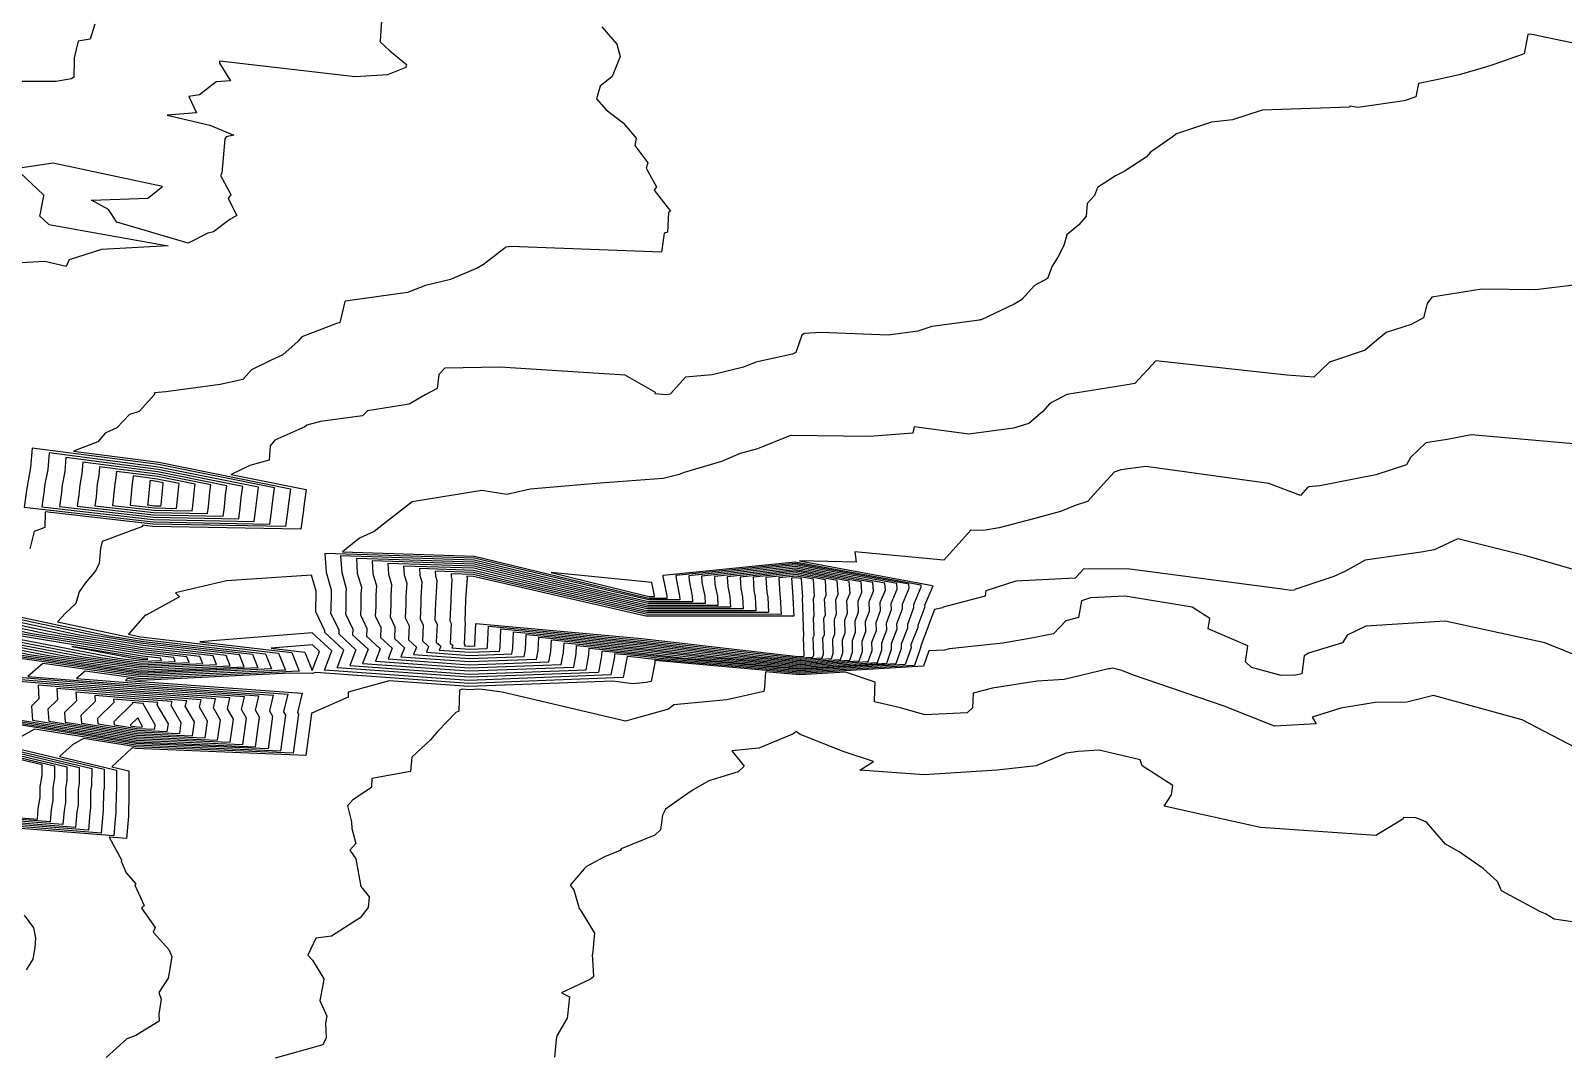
# Model space of a CAD drawing. Header units: metres. Extents: x 706349 to 713144, y 2649082 to 2655455.
# Drawn here: x 711905.5 to 712097, y 2651906.3 to 2652033.8 of the extents above; entities that cross this region are included whole.
import ezdxf

# ---------------------------------------------------------------- set-up
doc = ezdxf.new("R2010")
doc.units = ezdxf.units.M
doc.layers.add('C-TOPO-MAJR', color=9, linetype='Continuous')
doc.layers.add('C-TOPO-MINR', color=8, linetype='Continuous')

msp = doc.modelspace()

# ---------------------------------------------------------------- linework, layer by layer
at = {"layer": 'C-TOPO-MAJR', "color": 9, "linetype": 'Continuous', "lineweight": -3, "flags": 128}
for points, elevation in [([(711976.81, 2652034.32), (711978.72, 2652032.13), (711979.1, 2652030.62), (711978.1, 2652028.12), (711976.62, 2652026.92), (711976.15, 2652025.34), (711977.37, 2652023.95), (711979.51, 2652022.33), (711981.1, 2652020.39), (711980.93, 2652019.48), (711982.56, 2652017.31), (711982.35, 2652016.66), (711983.64, 2652014.34), (711983.36, 2652013.89), (711985.4, 2652011.27), (711985.15, 2652011.11), (711985.03, 2652008.66), (711984.62, 2652008.52), (711984.28, 2652006.15), (711965.4, 2652006.86), (711964.81, 2652006.79), (711964.76, 2652006.7), (711962.04, 2652004.63), (711961.32, 2652004.22), (711957.91, 2652002.75), (711954.79, 2652001.98), (711952.56, 2652001.12), (711944.79, 2652000.03), (711944.72, 2652000), (711944.09, 2651997.35), (711944.01, 2651997.33), (711943.8, 2651997.28), (711939.34, 2651995.57), (711938.88, 2651995.06), (711936.97, 2651993.33), (711935.5, 2651992.66), (711933.03, 2651991.48), (711931.95, 2651990.27), (711929.12, 2651989.61), (711922.36, 2651988.71), (711920.92, 2651988.61), (711920.93, 2651988.39), (711919.01, 2651986.25), (711917.8, 2651985.9), (711916.22, 2651984.23), (711914.77, 2651983.53), (711913.86, 2651982.45), (711910.79, 2651981.3), (711921.47, 2651979.93), (711937.91, 2651976.6), (711937.61, 2651974.44), (711937.57, 2651974), (711937.28, 2651971.87), (711920.71, 2651972.2), (711907.28, 2651973.72), (711907.24, 2651971.76), (711905.91, 2651971.27), (711905.34, 2651969.12)], -10), ([(712099.84, 2651955.26), (712094.66, 2651957.36), (712082.2, 2651960.07), (712072.3, 2651959.45), (712069.97, 2651958.33), (712069.39, 2651957.34), (712065.13, 2651956.05), (712064.58, 2651955.73), (712064.28, 2651953.5), (712063.51, 2651953.3), (712061.7, 2651953.29), (712058, 2651954.27), (712057.28, 2651954.98), (712057.55, 2651956.98), (712052.58, 2651959.1), (712052.8, 2651960.38), (712050.61, 2651961.8), (712042.24, 2651963.2), (712037.91, 2651962.98), (712036.77, 2651962.61), (712036.41, 2651960.53), (712034.8, 2651960.12), (712033.25, 2651958.5), (712030.51, 2651957.94), (712026.95, 2651957.3), (712020.26, 2651956.6), (712019.64, 2651956.45), (712017.7, 2651956.35), (712017.03, 2651954.44), (712001.58, 2651953.52), (711983.47, 2651955.13), (711983.46, 2651954.87), (711983, 2651952.53), (711982.38, 2651952.39), (711980.7, 2651952.23), (711978.2, 2651952.57), (711960.2, 2651951.89), (711950.25, 2651952.6), (711945.13, 2651951.21), (711945.11, 2651950.56), (711940.57, 2651948.55), (711940.56, 2651948.55), (711940.54, 2651948.52), (711939.84, 2651943.29), (711918.56, 2651944.16), (711918.17, 2651944.22), (711918.09, 2651944.18), (711915.59, 2651941.85), (711917.72, 2651941.35), (711917.71, 2651938.58), (711917.7, 2651938.53), (711917.69, 2651935.74), (711917.68, 2651935.71), (711917.44, 2651932.9), (711915.25, 2651933.07), (711916.85, 2651930.17), (711916.78, 2651930.1), (711917.37, 2651928.62), (711918.58, 2651927.26), (711918.47, 2651927.1), (711919.65, 2651924.52), (711919.31, 2651924.2), (711921.02, 2651921.78), (711920.78, 2651921.22), (711922.72, 2651919.06), (711923.09, 2651918.15), (711922.79, 2651916.37), (711922.64, 2651915.47), (711921.45, 2651913.69), (711921.74, 2651912.84), (711921.47, 2651910.96), (711921.5, 2651910.08), (711918.6, 2651908.29), (711917.45, 2651907.9), (711914.87, 2651905.57)], -20), ([(711900.93, 2651961.27), (711915.23, 2651958.24), (711919.54, 2651957.53), (711933.16, 2651955.93), (711933.84, 2651954.23), (711919.24, 2651953.53), (711901.23, 2651956)], -10), ([(711897.39, 2651944.88), (711909.99, 2651941.88), (711909.98, 2651940.15), (711909.79, 2651939.14), (711909.79, 2651937.39), (711909.63, 2651936.4), (711909.48, 2651934.64), (711895.84, 2651935.72)], -10)]:
    msp.add_lwpolyline(points, dxfattribs=dict(at, elevation=elevation))
for points in [[(711927.98, 2651977.08), (711921.32, 2651978.42), (711914.07, 2651979.36), (711913.97, 2651978.26), (711913.77, 2651977.17), (711913.62, 2651975.56), (711913.46, 2651974.47), (711920.85, 2651973.63), (711927.56, 2651973.5), (711927.68, 2651974.36), (711927.86, 2651976.2), (711927.98, 2651977.08)], [(711955.18, 2651956.88), (711954.9, 2651956.17), (711960.29, 2651955.79), (711965.58, 2651955.99), (711965.71, 2651956.66), (711965.8, 2651958.75), (711981.67, 2651957.3), (711996.39, 2651955.62), (712001.6, 2651955.15), (712005.52, 2651955.39), (712005.74, 2651956.02), (712005.69, 2651957.83), (712005.94, 2651958.49), (712005.88, 2651960.28), (712006.14, 2651960.97), (712006.06, 2651962.73), (712006.36, 2651963.44), (712006.25, 2651965.14), (712001.12, 2651966.09), (711995.72, 2651965.54), (711995.83, 2651963.89), (711995.99, 2651963.09), (711996.07, 2651961.36), (711982.44, 2651961.37), (711967.1, 2651964.89), (711960.8, 2651966.41), (711954.03, 2651966.63), (711954.09, 2651965.79), (711954.32, 2651964.98), (711954.2, 2651963.07), (711954.19, 2651962.28), (711954.11, 2651960.35), (711954.48, 2651959.58), (711954.4, 2651957.61), (711955.18, 2651956.88)], [(711924.97, 2651955.59), (711919.45, 2651956.23), (711905.39, 2651958.54), (711900.58, 2651959.56), (711893.25, 2651960.5), (711893.09, 2651959.52), (711900.22, 2651957.87), (711912.04, 2651955.61), (711919.33, 2651954.61), (711925.24, 2651954.9), (711924.97, 2651955.59)], [(711923.15, 2651950.02), (711918.99, 2651950.32), (711913.46, 2651950.77), (711913.5, 2651950.02), (711911.74, 2651948.28), (711911.8, 2651947.34), (711918.7, 2651946.24), (711924.1, 2651946.02), (711924.28, 2651947.36), (711923.03, 2651949.52), (711923.15, 2651950.02)]]:
    msp.add_lwpolyline(points, close=True, dxfattribs=at)
at = {"layer": 'C-TOPO-MAJR', "color": 9, "linetype": 'Continuous', "lineweight": -3, "elevation": -10, "flags": 128}
for points in [[(711947.61, 2651956.55), (711946.94, 2651954.79), (711960.24, 2651953.84), (711973.31, 2651954.33), (711973.63, 2651955.99), (711973.68, 2651957.02), (711981.49, 2651956.31), (711988.73, 2651955.48), (712001.59, 2651954.33), (712011.27, 2651954.91), (712011.82, 2651956.48), (712011.8, 2651957.37), (712012.43, 2651958.99), (712012.4, 2651959.82), (712013.04, 2651961.51), (712013, 2651962.29), (712013.74, 2651964.05), (712013.69, 2651964.75), (712001.03, 2651967.09), (711987.68, 2651965.74), (711987.72, 2651965.15), (711988.12, 2651963.19), (711988.15, 2651962.49), (711982.64, 2651962.49), (711976.44, 2651963.91), (711960.89, 2651967.69), (711944.17, 2651968.21), (711944.32, 2651966.14), (711944.89, 2651964.15), (711944.85, 2651963.54), (711944.83, 2651961.58), (711944.8, 2651960.98), (711945.72, 2651959.06), (711945.69, 2651958.34), (711947.61, 2651956.55)], [(711932.17, 2651950.59), (711919.09, 2651951.54), (711901.68, 2651952.95), (711901.8, 2651950.6), (711901.43, 2651950.23), (711901.59, 2651947.9), (711918.63, 2651945.2), (711931.97, 2651944.66), (711932.41, 2651947.95), (711931.79, 2651949.04), (711932.17, 2651950.59)]]:
    msp.add_lwpolyline(points, close=True, dxfattribs=at)
at = {"layer": 'C-TOPO-MINR', "color": 8, "linetype": 'Continuous', "lineweight": -3, "flags": 128}
for points, elevation in [([(711913.48, 2652034.63), (711912.9, 2652032.77), (711911.37, 2652032.54), (711910.87, 2652030.44), (711910.89, 2652030.19), (711910.83, 2652028.03), (711910.54, 2652027.81), (711908.59, 2652027.47), (711896.89, 2652027.49)], -6), ([(711949.31, 2652035.07), (711949.12, 2652032.62), (711949.1, 2652032.48), (711950.33, 2652031.33), (711952.43, 2652029.6), (711952.34, 2652029.25), (711950.03, 2652028.32), (711945.99, 2652028.06), (711929.09, 2652030.03), (711929.03, 2652030.02), (711929.03, 2652030.01), (711929.05, 2652029.76), (711930.44, 2652027.58), (711928.65, 2652027.43), (711926.55, 2652025.83), (711925.23, 2652025.6), (711926.16, 2652023.58), (711922.51, 2652023.29), (711927.83, 2652022.05), (711930.85, 2652020.79), (711929.88, 2652020.59), (711929.73, 2652020.33), (711929.36, 2652016.04), (711929.16, 2652015.74), (711930.47, 2652013.36), (711930.14, 2652012.88), (711931.23, 2652010.73), (711930.35, 2652010.24), (711928.32, 2652008.7), (711927.6, 2652008.53), (711925.12, 2652007.27), (711916.24, 2652009.92), (711915.16, 2652011.5), (711913.06, 2652012.67), (711920.09, 2652012.92), (711921.94, 2652014.36), (711908.27, 2652017.28), (711904.09, 2652016.66)], -8), ([(712098.62, 2652032.17), (712093.23, 2652033.32), (712092.74, 2652033.38), (712092.59, 2652033.37), (712092.55, 2652033.35), (712092.08, 2652030.93), (712088.29, 2652029.59), (712087.26, 2652029.28), (712083.95, 2652028.33), (712081.35, 2652027.75), (712078.89, 2652027.24), (712078.56, 2652025.58), (712077.08, 2652025.08), (712071.28, 2652024.25), (712070.28, 2652024.4), (712070.26, 2652024.27), (712059.34, 2652023.9), (712055.63, 2652022.69), (712052.99, 2652022.39), (712048.63, 2652020.96), (712048.09, 2652020.54), (712045.39, 2652018.67), (712044.83, 2652018.04), (712042.1, 2652016.24), (712041.01, 2652015.68), (712038.77, 2652014.25), (712038.41, 2652013.26), (712037.49, 2652012.24), (712037.34, 2652010.68), (712036.42, 2652009.59), (712034.94, 2652008.33), (712034.54, 2652006.99), (712033.81, 2652005.55), (712033.1, 2652004.41), (712032.52, 2652002.87), (712030.88, 2652001.98), (712029.25, 2652000.21), (712028.35, 2651999.67), (712024.23, 2651997.73), (712024.04, 2651997.71), (712024, 2651997.68), (712018.08, 2651996.87), (712016.33, 2651996.29), (712012.62, 2651995.8), (712004.22, 2651996.13), (712002.13, 2651995.99), (712001.82, 2651995.79), (712001.06, 2651993.61), (712000.67, 2651993.41), (711996.07, 2651992.4), (711994.55, 2651991.79), (711990.6, 2651990.82), (711987.28, 2651990.54), (711985.43, 2651988.51), (711985.41, 2651988.42), (711984.86, 2651988.34), (711983.5, 2651988.46), (711983.52, 2651988.63), (711979.74, 2651990.79), (711964.07, 2651991.78), (711957.2, 2651991.69), (711956.45, 2651990.89), (711956.23, 2651989.14), (711954.73, 2651988.35), (711952.74, 2651987.18), (711947.53, 2651986.32), (711946.9, 2651985.72), (711941.67, 2651985), (711939.96, 2651984.56), (711939.72, 2651984.34), (711935.98, 2651982.67), (711935.4, 2651981.96), (711935.25, 2651980.18), (711932.85, 2651979.5), (711930.51, 2651978.4), (711939.9, 2651976.51), (711939.56, 2651974.09), (711939.55, 2651973.92), (711939.22, 2651971.54), (711920.68, 2651971.91), (711919.42, 2651972.05), (711919.42, 2651971.87), (711914.4, 2651970.02), (711914.16, 2651969.13), (711914, 2651967.32), (711913.59, 2651966.41), (711912.26, 2651964.82), (711911.51, 2651963.71), (711911.1, 2651962.26), (711909.79, 2651961.08), (711908.81, 2651959.96), (711917.19, 2651958.18), (711919.56, 2651957.79), (711934.8, 2651956), (711935.56, 2651954.09), (711919.23, 2651953.31), (711901.69, 2651955.72)], -12), ([(711904.1, 2652016.13), (711907.07, 2652013.32), (711907.05, 2652013.2), (711906.59, 2652010.84), (711906.54, 2652010.69), (711907.71, 2652009.62), (711922.62, 2652006.94), (711914.3, 2652006.51), (711910.27, 2652005.19), (711909.88, 2652004.38), (711907.24, 2652004.99), (711899.06, 2652004.54)], -8), ([(712098.27, 2652002.05), (712093.48, 2652001.45), (712086.78, 2652001.54), (712080.53, 2652000.56), (712079.98, 2651999.76), (712079.51, 2651997.96), (712077.98, 2651997.12), (712074.85, 2651996.13), (712073.13, 2651994.71), (712072.2, 2651993.94), (712067.76, 2651992.44), (712065.78, 2651990.56), (712062.41, 2651990.81), (712046.04, 2651992.58), (712043.43, 2651989.77), (712042.22, 2651989.54), (712034.93, 2651988.39), (712032.81, 2651987.25), (712031.89, 2651986.21), (712030.17, 2651984.74), (712028.25, 2651984.19), (712022.7, 2651983.44), (712015.84, 2651984.33), (712015.67, 2651983.56), (712010.27, 2651983.15), (712000.49, 2651983.25), (712000.39, 2651983.25), (711996.28, 2651981.61), (711994.12, 2651981.01), (711991.76, 2651980), (711987.12, 2651978.65), (711986.5, 2651978.38), (711984.48, 2651977.87), (711976.61, 2651977.29), (711967.86, 2651976.54), (711964.94, 2651975.9), (711961.85, 2651976.38), (711953.12, 2651974.96), (711951.78, 2651973.91), (711950.13, 2651972.63), (711948.38, 2651971.25), (711946.55, 2651970.45), (711944.4, 2651968.71), (711960.93, 2651968.19), (711980.18, 2651963.52), (711982.72, 2651962.94), (711984.99, 2651962.94), (711984.97, 2651963.22), (711984.48, 2651965.65), (711984.47, 2651965.82), (712000.99, 2651967.48), (712016.67, 2651964.6), (712016.69, 2651964.3), (712015.78, 2651962.11), (712015.79, 2651961.73), (712015.01, 2651959.64), (712015.02, 2651959.19), (712014.24, 2651957.19), (712014.25, 2651956.66), (712013.58, 2651954.73), (712001.59, 2651954.01), (711985.67, 2651955.43), (711981.42, 2651955.91), (711976.83, 2651956.33), (711976.8, 2651955.73), (711976.4, 2651953.67), (711960.23, 2651953.06), (711943.75, 2651954.24), (711944.59, 2651956.42), (711942.21, 2651958.63), (711942.22, 2651958.85), (711941.08, 2651961.23), (711941.08, 2651961.3), (711941.12, 2651963.73), (711941.12, 2651963.81), (711940.54, 2651965.83), (711929.91, 2651965.12), (711923.54, 2651963.6), (711924.04, 2651963.11), (711919.87, 2651960.82), (711919.78, 2651960.82), (711919.75, 2651960.8), (711917.68, 2651958.44), (711919.16, 2651958.12), (711919.58, 2651958.05), (711936.44, 2651956.07), (711937.28, 2651953.96), (711919.21, 2651953.09), (711906.97, 2651954.77), (711905.09, 2651953.16), (711919.13, 2651952.03), (711935.77, 2651950.82), (711935.29, 2651948.84), (711935.66, 2651948.19), (711935.12, 2651944.11), (711918.6, 2651944.79), (711899.8, 2651947.77)], -14), ([(712099.19, 2651982.15), (712085.46, 2651983.33), (712082.46, 2651982.74), (712079.8, 2651982.33), (712077.88, 2651980.53), (712077.39, 2651979.61), (712073.53, 2651978.35), (712066.55, 2651976.95), (712065.16, 2651976.83), (712065, 2651976.75), (712064.15, 2651975.78), (712060.17, 2651977.26), (712044.8, 2651979.38), (712041.67, 2651978.96), (712040.85, 2651978.67), (712037.51, 2651975), (712035.98, 2651974.53), (712034.14, 2651973.76), (712030.77, 2651972.84), (712026.46, 2651971.73), (712024.51, 2651971.41), (712022.94, 2651971.44), (712019.57, 2651967.69), (712008.46, 2651968.74), (712008.59, 2651967.42), (712001.54, 2651967.58), (712018.16, 2651964.52), (712018.17, 2651964.42), (712017.16, 2651962.02), (712017.17, 2651961.84), (712016.31, 2651959.54), (712016.32, 2651959.29), (712015.46, 2651957.09), (712015.47, 2651956.75), (712014.73, 2651954.63), (712001.58, 2651953.84), (711984.13, 2651955.4), (711981.38, 2651955.72), (711978.41, 2651955.99), (711978.39, 2651955.59), (711977.95, 2651953.34), (711960.22, 2651952.67), (711942.16, 2651953.96), (711943.08, 2651956.35), (711940.63, 2651958.62), (711926.58, 2651957.49), (711938.08, 2651956.14), (711939, 2651953.83), (711919.19, 2651952.87), (711912.26, 2651953.83), (711911.19, 2651952.91), (711919.15, 2651952.27), (711937.57, 2651950.94), (711937.04, 2651948.74), (711937.29, 2651948.31), (711936.69, 2651943.84), (711918.59, 2651944.58), (711905.93, 2651946.59), (711903.25, 2651945.08)], -16), ([(712101.24, 2651965.63), (712092.45, 2651968.2), (712083.81, 2651970.33), (712080.84, 2651968.99), (712079.23, 2651968.69), (712072.21, 2651967.67), (712069.77, 2651966.33), (712068.31, 2651965.66), (712063.41, 2651964), (712063.37, 2651963.94), (712062.93, 2651963.88), (712061.85, 2651964.06), (712042.79, 2651966.54), (712037.07, 2651966.62), (712035.99, 2651965.42), (712028.57, 2651965.04), (712024.83, 2651963.86), (712024.72, 2651963.17), (712019.48, 2651961.83), (712019.38, 2651961.73), (712018.39, 2651961.52), (712017.62, 2651959.45), (712017.62, 2651959.39), (712016.68, 2651957), (712016.69, 2651956.84), (712015.88, 2651954.54), (712001.58, 2651953.68), (711982.6, 2651955.37), (711981.34, 2651955.52), (711979.98, 2651955.64), (711979.97, 2651955.46), (711979.5, 2651953.01), (711960.21, 2651952.28), (711941.07, 2651953.65), (711940.64, 2651953.53), (711937.83, 2651953.55), (711919.18, 2651952.66), (711917.54, 2651952.88), (711917.29, 2651952.67), (711919.16, 2651952.51), (711939.38, 2651951.05), (711938.79, 2651948.65), (711938.92, 2651948.43), (711938.27, 2651943.57), (711918.58, 2651944.37), (711912.05, 2651945.41), (711910.67, 2651944.63), (711909.07, 2651943.14), (711916.17, 2651941.45), (711916.16, 2651938.9), (711916.12, 2651938.65), (711916.11, 2651936.07), (711916.07, 2651935.84), (711915.85, 2651933.25), (711902.59, 2651934.3)], -18), ([(712098.44, 2651944.29), (712091.84, 2651947.74), (712080.75, 2651950.78), (712077.4, 2651949.93), (712073.48, 2651949.9), (712069.19, 2651949.18), (712065.6, 2651948.05), (712066.11, 2651947.23), (712060.87, 2651946.93), (712054.59, 2651949.44), (712043.15, 2651953.37), (712041.82, 2651953.88), (712040.64, 2651954.19), (712040.3, 2651954.12), (712040.14, 2651954.11), (712034.61, 2651952.76), (712031.22, 2651952.58), (712025.66, 2651951.71), (712023.23, 2651951.06), (712023.14, 2651949.24), (712022.47, 2651948.62), (712017.2, 2651948.36), (712014.14, 2651949.22), (712010.88, 2651950), (712010.96, 2651951.48), (712011, 2651952.46), (712007.26, 2651953.69), (712001.58, 2651953.35), (711997.26, 2651953.74), (711997.17, 2651951.82), (711997.06, 2651951.26), (711992.45, 2651950.25), (711985.83, 2651949.62), (711985.17, 2651949.08), (711979.78, 2651947.59), (711964.38, 2651951.18), (711961.58, 2651951.55), (711960.19, 2651951.5), (711959.42, 2651951.56), (711959.03, 2651951.45), (711958.94, 2651948.81), (711958.59, 2651948.65), (711956.33, 2651946.34), (711955.41, 2651945.23), (711953.09, 2651943.08), (711952.93, 2651941.27), (711948.1, 2651940.4), (711948.03, 2651939.28), (711945.71, 2651937.73), (711945.05, 2651937), (711945.54, 2651935), (711945.58, 2651934.15), (711946.08, 2651932.27), (711945.35, 2651931.44), (711946.09, 2651930.35), (711946.73, 2651926.9), (711947.77, 2651925.61), (711947.62, 2651924.28), (711946.62, 2651923.01), (711945.25, 2651922.12), (711943.05, 2651920.72), (711941.1, 2651920.44), (711940.08, 2651918.35), (711940.69, 2651917.73), (711942.09, 2651915.36), (711941.97, 2651914.6), (711941.6, 2651912.69), (711942.46, 2651910.73), (711942.29, 2651909.85), (711942.37, 2651908.02), (711941.95, 2651907.14), (711936, 2651905.47)], -22), ([(712106.88, 2651921.22), (712095.85, 2651922.82), (712094.73, 2651923.48), (712094.12, 2651923.77), (712089.27, 2651926.38), (712088.74, 2651927.52), (712086.96, 2651929.18), (712083.98, 2651931.26), (712082.24, 2651932.22), (712079.86, 2651934.97), (712079.3, 2651935.21), (712078.53, 2651935.48), (712076.95, 2651935.52), (712076.92, 2651935.31), (712073.54, 2651933.28), (712059.12, 2651934.29), (712047.1, 2651936.95), (712048, 2651938.36), (712048.17, 2651939.53), (712044.36, 2651942), (712044.09, 2651942.73), (712038.97, 2651943.96), (712036.37, 2651943.77), (712034.85, 2651943.57), (712031.11, 2651941.98), (712026.23, 2651941.43), (712017.12, 2651940.86), (712009.08, 2651941.44), (712010.76, 2651942.53), (712007, 2651943.78), (712001.95, 2651945.79), (712001.59, 2651945.9), (712001.12, 2651946.28), (712000.71, 2651945.94), (712000.58, 2651945.91), (711996.46, 2651944.19), (711993.09, 2651943.87), (711994.61, 2651941.93), (711993.87, 2651941.25), (711990.18, 2651940.12), (711988.23, 2651939), (711986.9, 2651938.06), (711984.78, 2651936.58), (711984.42, 2651935.83), (711984.17, 2651934), (711983.45, 2651933.33), (711979.23, 2651931.63), (711979.11, 2651931.42), (711977.15, 2651930.6), (711974.91, 2651929.43), (711974.6, 2651929.14), (711972.86, 2651927.07), (711973.32, 2651926.51), (711974, 2651924.17), (711974.26, 2651923.82), (711975.93, 2651921.1), (711975.93, 2651921.08), (711975.64, 2651918.42), (711975.63, 2651918.4), (711975.67, 2651917.78), (711975.8, 2651915.72), (711975.81, 2651915.67), (711975.42, 2651915.32), (711971.78, 2651913.64), (711972.8, 2651913.13), (711972.55, 2651910.78), (711972.5, 2651910.45), (711971.21, 2651908.27), (711971.12, 2651907.79), (711970.9, 2651905.58)], -24), ([(711902.55, 2651944.43), (711914.63, 2651941.56), (711914.62, 2651939.21), (711914.54, 2651938.77), (711914.53, 2651936.4), (711914.46, 2651935.98), (711914.26, 2651933.59), (711895.74, 2651935.06)], -16), ([(711897.48, 2651945.37), (711913.08, 2651941.67), (711913.07, 2651939.53), (711912.95, 2651938.89), (711912.95, 2651936.73), (711912.85, 2651936.12), (711912.67, 2651933.94), (711895.78, 2651935.28)], -14), ([(711897.43, 2651945.13), (711911.53, 2651941.78), (711911.53, 2651939.84), (711911.37, 2651939.01), (711911.37, 2651937.06), (711911.24, 2651936.26), (711911.07, 2651934.29), (711895.81, 2651935.5)], -12), ([(711897.34, 2651944.63), (711908.44, 2651941.99), (711908.44, 2651940.47), (711908.21, 2651939.26), (711908.21, 2651937.72), (711908.02, 2651936.54), (711907.89, 2651934.99), (711895.87, 2651935.94)], -8), ([(711904.65, 2651923.33), (711905.82, 2651921.76), (711906.04, 2651920.48), (711905.97, 2651919.29), (711905.73, 2651917.83), (711904.89, 2651916.51)], -18)]:
    msp.add_lwpolyline(points, dxfattribs=dict(at, elevation=elevation))
for points, elevation in [([(711935.93, 2651976.7), (711921.44, 2651979.63), (711905.65, 2651981.66), (711905.45, 2651979.28), (711905.01, 2651976.9), (711904.99, 2651976.67), (711904.66, 2651974.31), (711920.74, 2651972.48), (711935.34, 2651972.2), (711935.59, 2651974.07), (711935.66, 2651974.79), (711935.93, 2651976.7)], -8), ([(711933.94, 2651976.79), (711921.41, 2651979.32), (711907.76, 2651981.08), (711907.58, 2651979.03), (711907.2, 2651976.97), (711907.15, 2651976.4), (711906.86, 2651974.35), (711920.77, 2651972.77), (711933.39, 2651972.52), (711933.61, 2651974.14), (711933.71, 2651975.15), (711933.94, 2651976.79)], -6), ([(711931.95, 2651976.89), (711921.38, 2651979.02), (711909.86, 2651980.51), (711909.71, 2651978.77), (711909.39, 2651977.04), (711909.3, 2651976.12), (711909.06, 2651974.39), (711920.8, 2651973.06), (711931.45, 2651972.85), (711931.63, 2651974.22), (711931.76, 2651975.5), (711931.95, 2651976.89)], -4), ([(711929.97, 2651976.98), (711921.35, 2651978.72), (711911.96, 2651979.93), (711911.84, 2651978.52), (711911.58, 2651977.11), (711911.46, 2651975.84), (711911.26, 2651974.43), (711920.82, 2651973.35), (711929.5, 2651973.17), (711929.66, 2651974.29), (711929.81, 2651975.85), (711929.97, 2651976.98)], -2), ([(711925.99, 2651977.17), (711921.29, 2651978.12), (711916.17, 2651978.78), (711916.1, 2651978.01), (711915.96, 2651977.24), (711915.77, 2651975.28), (711915.66, 2651974.51), (711920.88, 2651973.92), (711925.62, 2651973.83), (711925.7, 2651974.43), (711925.91, 2651976.55), (711925.99, 2651977.17)], 2), ([(711924, 2651977.27), (711921.26, 2651977.82), (711918.27, 2651978.21), (711918.23, 2651977.76), (711918.15, 2651977.31), (711917.93, 2651975), (711917.87, 2651974.55), (711920.91, 2651974.21), (711923.67, 2651974.15), (711923.72, 2651974.51), (711923.95, 2651976.91), (711924, 2651977.27)], 4), ([(711922.02, 2651977.36), (711921.23, 2651977.52), (711920.38, 2651977.63), (711920.36, 2651977.5), (711920.34, 2651977.37), (711920.08, 2651974.72), (711920.07, 2651974.59), (711920.94, 2651974.49), (711921.73, 2651974.48), (711921.74, 2651974.58), (711922, 2651977.26), (711922.02, 2651977.36)], 6), ([(711946.1, 2651956.49), (711945.34, 2651954.52), (711960.24, 2651953.45), (711974.86, 2651954), (711975.22, 2651955.86), (711975.25, 2651956.68), (711981.45, 2651956.11), (711987.2, 2651955.45), (712001.59, 2651954.17), (712012.43, 2651954.82), (712013.04, 2651956.57), (712013.02, 2651957.28), (712013.73, 2651959.09), (712013.7, 2651959.73), (712014.41, 2651961.62), (712014.39, 2651962.2), (712015.22, 2651964.18), (712015.18, 2651964.68), (712001.01, 2651967.28), (711986.08, 2651965.78), (711986.1, 2651965.4), (711986.55, 2651963.21), (711986.57, 2651962.71), (711982.68, 2651962.71), (711978.31, 2651963.72), (711960.91, 2651967.94), (711942.2, 2651968.52), (711942.36, 2651966.2), (711943.01, 2651963.98), (711942.99, 2651963.64), (711942.96, 2651961.44), (711942.94, 2651961.1), (711943.97, 2651958.96), (711943.95, 2651958.48), (711946.1, 2651956.49)], -12), ([(711949.13, 2651956.62), (711948.53, 2651955.07), (711960.25, 2651954.23), (711971.76, 2651954.66), (711972.05, 2651956.13), (711972.1, 2651957.37), (711981.53, 2651956.51), (711990.26, 2651955.51), (712001.59, 2651954.5), (712010.12, 2651955.01), (712010.6, 2651956.38), (712010.57, 2651957.46), (712011.13, 2651958.89), (712011.1, 2651959.91), (712011.66, 2651961.4), (712011.61, 2651962.38), (712012.26, 2651963.93), (712012.2, 2651964.83), (712001.04, 2651966.89), (711989.29, 2651965.7), (711989.34, 2651964.9), (711989.69, 2651963.17), (711989.73, 2651962.26), (711982.6, 2651962.27), (711974.57, 2651964.11), (711960.87, 2651967.43), (711946.15, 2651967.89), (711946.27, 2651966.07), (711946.78, 2651964.31), (711946.72, 2651963.45), (711946.7, 2651961.72), (711946.66, 2651960.85), (711947.48, 2651959.16), (711947.43, 2651958.19), (711949.13, 2651956.62)], -8), ([(711950.64, 2651956.69), (711950.12, 2651955.34), (711960.26, 2651954.62), (711970.22, 2651954.99), (711970.46, 2651956.26), (711970.53, 2651957.72), (711981.56, 2651956.71), (711991.79, 2651955.54), (712001.59, 2651954.66), (712008.97, 2651955.1), (712009.39, 2651956.29), (712009.35, 2651957.56), (712009.83, 2651958.79), (712009.79, 2651960.01), (712010.28, 2651961.3), (712010.22, 2651962.46), (712010.79, 2651963.81), (712010.71, 2651964.91), (712001.06, 2651966.69), (711990.9, 2651965.66), (711990.96, 2651964.64), (711991.27, 2651963.15), (711991.32, 2651962.04), (711982.56, 2651962.04), (711972.7, 2651964.3), (711960.86, 2651967.18), (711948.12, 2651967.58), (711948.23, 2651966), (711948.67, 2651964.48), (711948.59, 2651963.35), (711948.57, 2651961.86), (711948.52, 2651960.73), (711949.23, 2651959.27), (711949.18, 2651958.04), (711950.64, 2651956.69)], -6), ([(711952.15, 2651956.75), (711951.72, 2651955.62), (711960.27, 2651955.01), (711968.67, 2651955.32), (711968.88, 2651956.39), (711968.95, 2651958.06), (711981.6, 2651956.91), (711993.33, 2651955.56), (712001.59, 2651954.83), (712007.82, 2651955.2), (712008.17, 2651956.2), (712008.13, 2651957.65), (712008.54, 2651958.69), (712008.49, 2651960.1), (712008.9, 2651961.19), (712008.84, 2651962.55), (712009.31, 2651963.69), (712009.22, 2651964.99), (712001.08, 2651966.49), (711992.5, 2651965.62), (711992.59, 2651964.39), (711992.84, 2651963.13), (711992.9, 2651961.81), (711982.52, 2651961.82), (711970.83, 2651964.5), (711960.84, 2651966.92), (711950.09, 2651967.26), (711950.18, 2651965.93), (711950.55, 2651964.65), (711950.46, 2651963.26), (711950.45, 2651962), (711950.39, 2651960.6), (711950.98, 2651959.37), (711950.92, 2651957.9), (711952.15, 2651956.75)], -4), ([(711953.66, 2651956.82), (711953.31, 2651955.9), (711960.28, 2651955.4), (711967.13, 2651955.65), (711967.3, 2651956.53), (711967.38, 2651958.41), (711981.64, 2651957.11), (711994.86, 2651955.59), (712001.59, 2651954.99), (712006.67, 2651955.29), (712006.95, 2651956.11), (712006.91, 2651957.74), (712007.24, 2651958.59), (712007.19, 2651960.19), (712007.52, 2651961.08), (712007.45, 2651962.64), (712007.84, 2651963.57), (712007.74, 2651965.07), (712001.1, 2651966.29), (711994.11, 2651965.58), (711994.21, 2651964.14), (711994.41, 2651963.11), (711994.48, 2651961.59), (711982.48, 2651961.6), (711968.96, 2651964.69), (711960.82, 2651966.67), (711952.06, 2651966.94), (711952.14, 2651965.86), (711952.44, 2651964.81), (711952.33, 2651963.16), (711952.32, 2651962.14), (711952.25, 2651960.48), (711952.73, 2651959.47), (711952.66, 2651957.75), (711953.66, 2651956.82)], -2), ([(711956.69, 2651956.95), (711956.49, 2651956.45), (711960.3, 2651956.17), (711964.03, 2651956.32), (711964.13, 2651956.79), (711964.22, 2651959.1), (711981.71, 2651957.5), (711997.92, 2651955.64), (712001.6, 2651955.32), (712004.37, 2651955.48), (712004.52, 2651955.93), (712004.46, 2651957.93), (712004.65, 2651958.39), (712004.58, 2651960.38), (712004.76, 2651960.86), (712004.67, 2651962.82), (712004.88, 2651963.32), (712004.76, 2651965.22), (712001.14, 2651965.89), (711997.32, 2651965.5), (711997.45, 2651963.64), (711997.56, 2651963.07), (711997.65, 2651961.14), (711982.4, 2651961.15), (711965.23, 2651965.08), (711960.78, 2651966.16), (711956.01, 2651966.31), (711956.05, 2651965.72), (711956.21, 2651965.15), (711956.07, 2651962.98), (711956.06, 2651962.41), (711955.97, 2651960.23), (711956.23, 2651959.68), (711956.14, 2651957.46), (711956.69, 2651956.95)], 2), ([(711958.2, 2651957.02), (711958.09, 2651956.72), (711960.31, 2651956.56), (711962.49, 2651956.65), (711962.54, 2651956.92), (711962.65, 2651959.45), (711981.75, 2651957.7), (711999.45, 2651955.67), (712001.6, 2651955.48), (712003.21, 2651955.58), (712003.31, 2651955.84), (712003.24, 2651958.02), (712003.35, 2651958.29), (712003.28, 2651960.47), (712003.38, 2651960.75), (712003.29, 2651962.91), (712003.41, 2651963.2), (712003.27, 2651965.3), (712001.15, 2651965.69), (711998.93, 2651965.47), (711999.07, 2651963.38), (711999.13, 2651963.06), (711999.23, 2651960.91), (711982.36, 2651960.92), (711963.36, 2651965.28), (711960.77, 2651965.91), (711957.98, 2651965.99), (711958, 2651965.65), (711958.1, 2651965.32), (711957.94, 2651962.88), (711957.94, 2651962.55), (711957.83, 2651960.1), (711957.99, 2651959.79), (711957.88, 2651957.31), (711958.2, 2651957.02)], 4), ([(711959.71, 2651957.08), (711959.68, 2651957), (711960.32, 2651956.95), (711960.94, 2651956.98), (711960.96, 2651957.06), (711961.07, 2651959.79), (711981.79, 2651957.9), (712000.98, 2651955.7), (712001.6, 2651955.64), (712002.06, 2651955.67), (712002.09, 2651955.75), (712002.02, 2651958.11), (712002.05, 2651958.19), (712001.97, 2651960.56), (712002, 2651960.64), (712001.9, 2651962.99), (712001.93, 2651963.08), (712001.78, 2651965.38), (712001.17, 2651965.49), (712000.54, 2651965.43), (712000.69, 2651963.13), (712000.71, 2651963.04), (712000.81, 2651960.69), (711982.32, 2651960.7), (711961.49, 2651965.47), (711960.75, 2651965.65), (711959.95, 2651965.68), (711959.96, 2651965.58), (711959.98, 2651965.48), (711959.81, 2651962.79), (711959.81, 2651962.69), (711959.69, 2651959.98), (711959.74, 2651959.89), (711959.62, 2651957.17), (711959.71, 2651957.08)], 6), ([(711970.5, 2651966.13), (711982.04, 2651963.33), (711982.76, 2651963.16), (711983.4, 2651963.16), (711983.4, 2651963.24), (711983.06, 2651964.91), (711970.5, 2651966.13)], -16), ([(711931.53, 2651955.86), (711919.52, 2651957.27), (711913.26, 2651958.3), (711900.86, 2651960.93), (711881.98, 2651963.35), (711881.57, 2651960.84), (711899.94, 2651956.58), (711903.39, 2651955.92), (711919.26, 2651953.74), (711932.12, 2651954.36), (711931.53, 2651955.86)], -8), ([(711929.89, 2651955.79), (711919.5, 2651957.01), (711911.29, 2651958.36), (711900.79, 2651960.59), (711884.8, 2651962.64), (711884.45, 2651960.51), (711900.01, 2651956.9), (711905.55, 2651955.85), (711919.28, 2651953.96), (711930.4, 2651954.5), (711929.89, 2651955.79)], -6), ([(711928.25, 2651955.72), (711919.49, 2651956.75), (711909.32, 2651958.42), (711900.72, 2651960.24), (711887.62, 2651961.93), (711887.33, 2651960.18), (711900.08, 2651957.23), (711907.72, 2651955.77), (711919.3, 2651954.18), (711928.68, 2651954.63), (711928.25, 2651955.72)], -4), ([(711926.61, 2651955.66), (711919.47, 2651956.49), (711907.36, 2651958.48), (711900.65, 2651959.9), (711890.43, 2651961.21), (711890.21, 2651959.85), (711900.15, 2651957.55), (711909.88, 2651955.69), (711919.31, 2651954.39), (711926.96, 2651954.76), (711926.61, 2651955.66)], -2), ([(711923.33, 2651955.52), (711919.43, 2651955.97), (711903.42, 2651958.6), (711900.51, 2651959.22), (711896.07, 2651959.79), (711895.97, 2651959.2), (711900.29, 2651958.19), (711914.2, 2651955.54), (711919.35, 2651954.83), (711923.52, 2651955.03), (711923.33, 2651955.52)], 2), ([(711921.69, 2651955.45), (711919.42, 2651955.71), (711901.46, 2651958.66), (711900.44, 2651958.87), (711898.89, 2651959.07), (711898.85, 2651958.87), (711900.36, 2651958.52), (711916.36, 2651955.46), (711919.37, 2651955.05), (711921.8, 2651955.16), (711921.69, 2651955.45)], 4), ([(711920.05, 2651955.38), (711919.4, 2651955.45), (711910.58, 2651956.9), (711918.52, 2651955.38), (711919.38, 2651955.26), (711920.08, 2651955.3), (711920.05, 2651955.38)], 6), ([(711935.49, 2651956.71), (711939.72, 2651956.21), (711940.64, 2651953.89), (711941.56, 2651956.29), (711940.66, 2651957.12), (711935.49, 2651956.71)], -18), ([(711933.97, 2651950.71), (711919.11, 2651951.78), (711899.32, 2651953.38), (711899.46, 2651950.71), (711899.37, 2651950.62), (711899.55, 2651948.02), (711918.62, 2651944.99), (711933.55, 2651944.38), (711934.04, 2651948.07), (711933.54, 2651948.94), (711933.97, 2651950.71)], -12), ([(711930.36, 2651950.48), (711919.07, 2651951.29), (711904.03, 2651952.51), (711904.14, 2651950.48), (711903.49, 2651949.84), (711903.63, 2651947.79), (711918.65, 2651945.41), (711930.4, 2651944.93), (711930.79, 2651947.83), (711930.04, 2651949.13), (711930.36, 2651950.48)], -8), ([(711928.56, 2651950.36), (711919.05, 2651951.05), (711906.39, 2651952.07), (711906.48, 2651950.36), (711905.55, 2651949.45), (711905.67, 2651947.68), (711918.66, 2651945.62), (711928.82, 2651945.2), (711929.16, 2651947.71), (711928.29, 2651949.23), (711928.56, 2651950.36)], -6), ([(711926.76, 2651950.25), (711919.03, 2651950.81), (711908.74, 2651951.64), (711908.82, 2651950.25), (711907.61, 2651949.06), (711907.72, 2651947.56), (711918.67, 2651945.83), (711927.25, 2651945.48), (711927.53, 2651947.59), (711926.53, 2651949.33), (711926.76, 2651950.25)], -4), ([(711924.96, 2651950.13), (711919.01, 2651950.56), (711911.1, 2651951.2), (711911.16, 2651950.13), (711909.68, 2651948.67), (711909.76, 2651947.45), (711918.69, 2651946.03), (711925.68, 2651945.75), (711925.91, 2651947.48), (711924.78, 2651949.43), (711924.96, 2651950.13)], -2), ([(711921.35, 2651949.9), (711918.98, 2651950.07), (711915.81, 2651950.33), (711915.84, 2651949.9), (711913.8, 2651947.89), (711913.84, 2651947.22), (711918.72, 2651946.45), (711922.53, 2651946.29), (711922.66, 2651947.24), (711921.28, 2651949.62), (711921.35, 2651949.9)], 2), ([(711919.55, 2651949.79), (711918.96, 2651949.83), (711918.17, 2651949.89), (711918.17, 2651949.79), (711915.86, 2651947.5), (711915.89, 2651947.11), (711918.73, 2651946.66), (711920.96, 2651946.57), (711921.03, 2651947.12), (711919.53, 2651949.72), (711919.55, 2651949.79)], 4), ([(711919.4, 2651947), (711918.83, 2651948), (711917.92, 2651947.11), (711917.93, 2651947), (711918.74, 2651946.87), (711919.38, 2651946.84), (711919.4, 2651947)], 6), ([(711855.81, 2651942.7), (711855.46, 2651940.33), (711877.76, 2651936.87), (711887.52, 2651936.66), (711895.9, 2651936.16), (711906.3, 2651935.33), (711906.41, 2651936.67), (711906.63, 2651938.05), (711906.63, 2651939.38), (711906.89, 2651940.78), (711906.9, 2651942.1), (711897.3, 2651944.38), (711884.27, 2651945.79), (711884.16, 2651943.84), (711884.01, 2651943.02), (711884.24, 2651941.05), (711884.1, 2651940.18), (711878.03, 2651940.55), (711855.81, 2651942.7)], -6)]:
    msp.add_lwpolyline(points, close=True, dxfattribs=dict(at, elevation=elevation))

doc.saveas('drawing.dxf')
